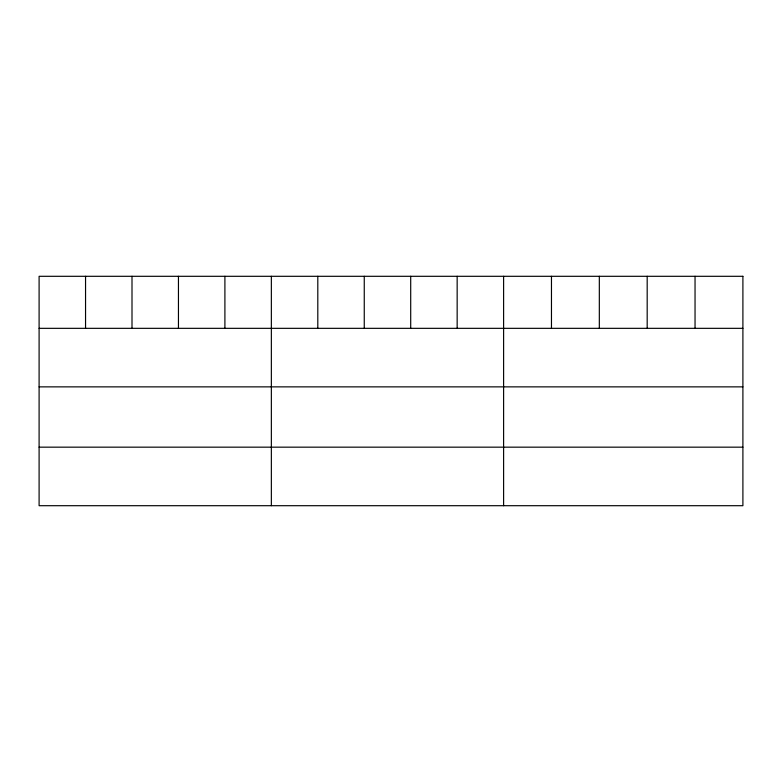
<?xml version="1.0" encoding="UTF-8"?>
<svg xmlns="http://www.w3.org/2000/svg" width="782" height="782" viewBox="0 0 782 782"><rect width="100%" height="100%" fill="white"/><g stroke="black" fill="none" stroke-linecap="round" stroke-linejoin="round"><path stroke-width="1.17" d="M39.1 328.332L742.9 328.332M39.1 386.865L742.9 386.865M39.1 447.167L742.9 447.167M695.042 276.3L695.042 328.332M647.183 276.3L647.183 328.332M599.325 276.3L599.325 328.332M551.466 276.3L551.466 328.332M503.608 276.3L503.608 505.7M457.157 276.3L457.157 328.332M410.706 276.3L410.706 328.332M364.256 276.3L364.256 328.332M317.805 276.3L317.805 328.332M271.354 276.3L271.354 505.7M224.903 276.3L224.903 328.332M178.452 276.3L178.452 328.332M132.002 276.3L132.002 328.332M85.551 276.3L85.551 328.332M742.9 276.3L39.1 276.3L39.1 505.7L742.9 505.7L742.9 276.3"/></g></svg>
